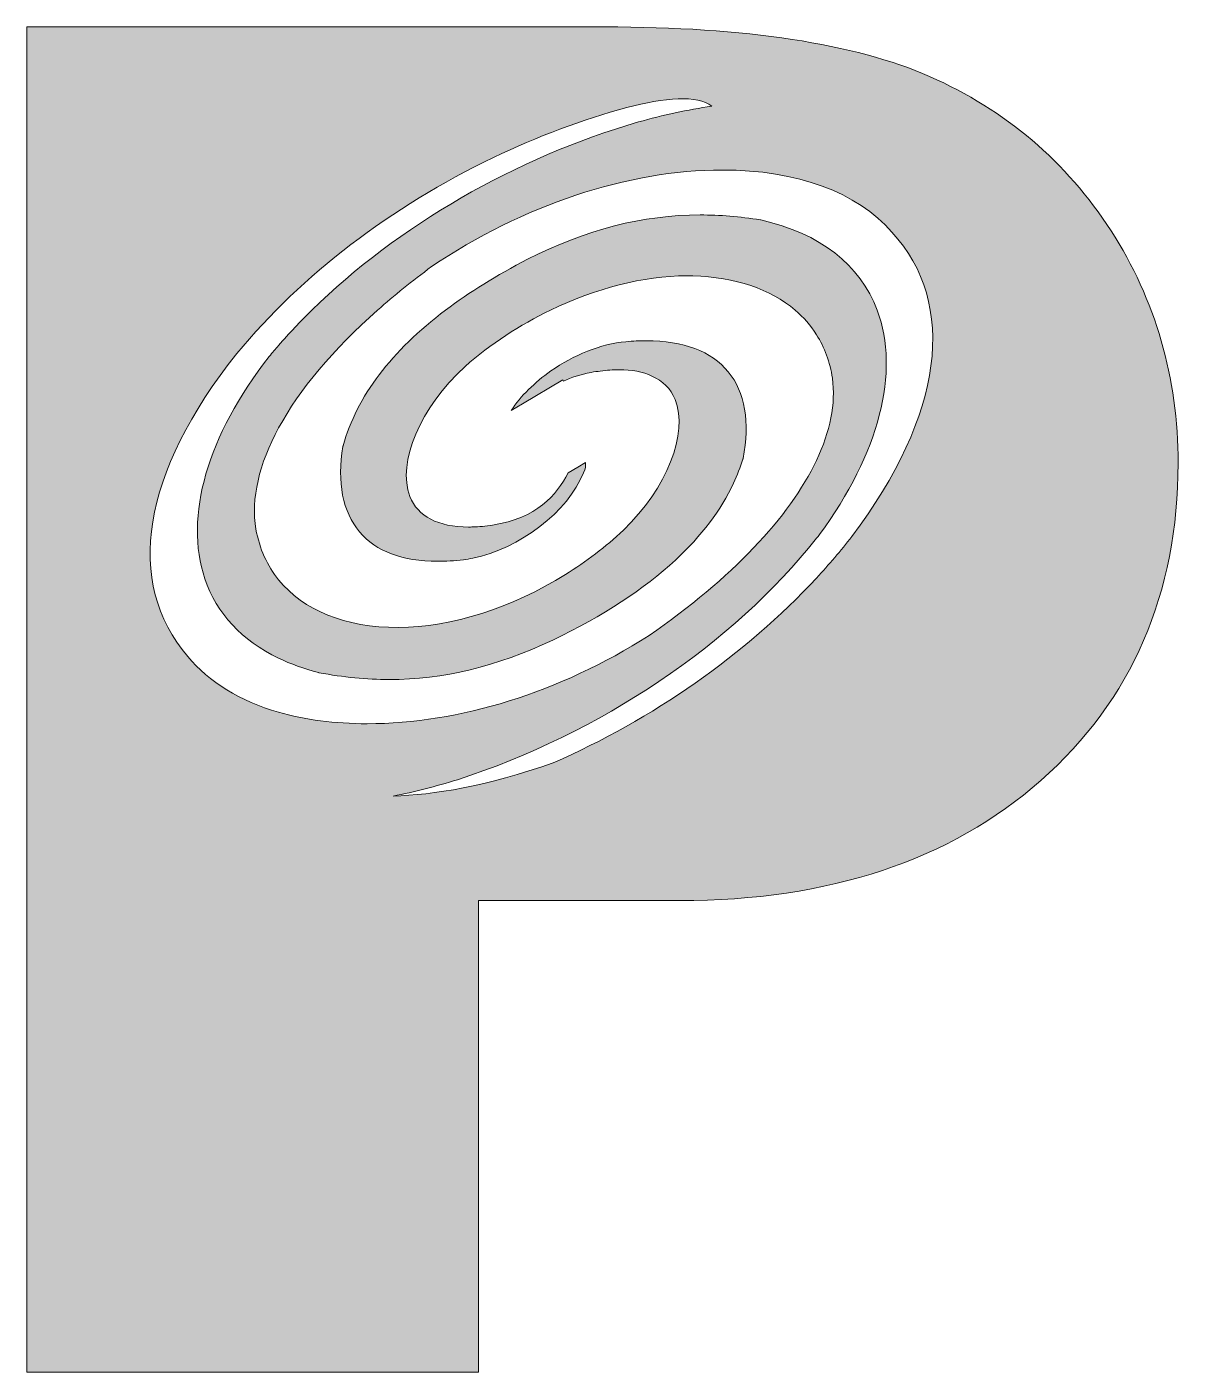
# Model space of a CAD drawing. Header units: millimetres. Extents: x -173 to -28, y -81 to 88.
import ezdxf

# ---------------------------------------------------------------- set-up
doc = ezdxf.new("R2010")
doc.units = ezdxf.units.MM
doc.header["$MEASUREMENT"] = 0
doc.layers.add('Layer 1', color=7, linetype='Continuous', lineweight=0)

msp = doc.modelspace()

# ---------------------------------------------------------------- hatches: boundary and pattern name
at = {"layer": 'Layer 1', "transparency": 33554687}
h = msp.add_hatch(color=7, dxfattribs=at)
h.dxf.hatch_style = 2
edge = h.paths.add_edge_path()
edge.add_spline(control_points=[(-69.25, 23.76), (-70.63, 21.98), (-72.12, 20.24), (-73.68, 18.55), (-82.61, 8.89), (-94.33, 0.79), (-106.73, -4.65), (-115.15, -7.6), (-121.77, -8.68), (-126.81, -8.82), (-124.15, -8.29), (-121.46, -7.61), (-118.76, -6.77), (-100.93, -1.03), (-84.14, 10.28), (-73.68, 23.54), (-73.56, 23.7), (-73.42, 23.85), (-73.3, 24.01), (-65.82, 34.18), (-63.18, 44.44), (-66.05, 52.16), (-68.19, 57.9), (-73.24, 61.82), (-80.65, 63.5), (-80.67, 63.51), (-80.69, 63.51), (-80.71, 63.51), (-83.35, 63.93), (-85.82, 64.13), (-88.28, 64.13), (-95.47, 64.13), (-102.56, 62.31), (-109.94, 58.57), (-113.84, 56.55), (-117.27, 54.42), (-120.24, 52.18), (-127.04, 47.05), (-131.37, 41.36), (-133.12, 35.16), (-133.13, 35.13), (-133.14, 35.1), (-133.14, 35.06), (-133.89, 30.56), (-133.16, 26.86), (-131.04, 24.35), (-128.96, 21.89), (-125.66, 20.65), (-121.25, 20.65), (-120.23, 20.65), (-119.14, 20.72), (-118.01, 20.85), (-117.62, 20.9), (-117.23, 20.96), (-116.84, 21.04), (-111, 22.21), (-104.83, 26.9), (-102.93, 31.77), (-102.69, 32.24), (-102.63, 32.66), (-102.7, 33.05), (-102.7, 33.05), (-103.66, 32.48), (-103.66, 32.48), (-103.66, 32.48), (-104.84, 31.77), (-104.84, 31.77), (-106.35, 28.88), (-108.77, 26.11), (-114.34, 25.18), (-115.22, 25.05), (-116.05, 24.99), (-116.84, 24.97), (-117.01, 24.96), (-117.19, 24.95), (-117.35, 24.95), (-121.19, 24.95), (-123.74, 26.28), (-124.72, 28.8), (-126.37, 33.08), (-123.45, 39.95), (-117.78, 45.11), (-114.61, 47.92), (-110.93, 50.32), (-107.07, 52.18), (-101.42, 54.91), (-95.39, 56.5), (-90, 56.49), (-89.74, 56.49), (-89.47, 56.49), (-89.21, 56.48), (-83.83, 56.33), (-79.43, 54.8), (-76.36, 52.18), (-75.31, 51.28), (-74.41, 50.25), (-73.68, 49.1), (-72.67, 47.49), (-71.99, 45.66), (-71.68, 43.62), (-71.25, 40.44), (-71.96, 36.96), (-73.68, 33.31), (-77.06, 26.2), (-84.33, 18.49), (-94.7, 11.33), (-105.94, 4.19), (-118.52, 0.26), (-130.1, 0.26), (-134.18, 0.26), (-137.91, 0.76), (-141.2, 1.7), (-146.05, 3.1), (-149.95, 5.46), (-152.59, 8.71), (-160.61, 17.97), (-158.36, 31.83), (-146.43, 46.74), (-138.3, 56.62), (-127.17, 65.13), (-114.23, 71.34), (-108.72, 73.98), (-103.07, 76.09), (-97.49, 77.62), (-92.78, 78.81), (-88.61, 79.24), (-86.83, 77.79), (-86.83, 77.79), (-86.83, 77.79), (-86.82, 77.79), (-89.87, 77.33), (-92.94, 76.67), (-96.04, 75.8), (-111.49, 71.33), (-126.28, 62.72), (-137.02, 52.18), (-138.5, 50.74), (-139.89, 49.26), (-141.2, 47.74), (-141.6, 47.29), (-142, 46.84), (-142.38, 46.37), (-150.16, 36.43), (-153.1, 26.26), (-150.46, 18.45), (-148.98, 14.09), (-145.81, 10.7), (-141.2, 8.49), (-139.69, 7.76), (-138.02, 7.16), (-136.2, 6.69), (-136.18, 6.68), (-136.16, 6.68), (-136.14, 6.67), (-133.07, 6.09), (-130.18, 5.81), (-127.32, 5.81), (-120.56, 5.81), (-113.84, 7.43), (-106.78, 10.76), (-100.45, 13.79), (-95.32, 17.15), (-91.38, 20.81), (-88.12, 23.83), (-85.68, 27.06), (-84.09, 30.48), (-83.63, 31.46), (-83.24, 32.46), (-82.92, 33.47), (-82.91, 33.5), (-82.9, 33.54), (-82.89, 33.57), (-82, 38.11), (-82.65, 41.87), (-84.76, 44.44), (-86.89, 47.03), (-90.36, 48.34), (-95.07, 48.34), (-95.88, 48.34), (-96.73, 48.3), (-97.6, 48.22), (-100.78, 47.94), (-104.18, 46.53), (-107.03, 44.54), (-109.06, 43.11), (-110.82, 41.4), (-112.01, 39.57), (-112.01, 39.57), (-110.57, 40.42), (-110.57, 40.42), (-110.57, 40.42), (-105.54, 43.41), (-105.54, 43.41), (-105.54, 43.41), (-105.46, 43.28), (-105.46, 43.28), (-104.46, 43.73), (-103.31, 44.11), (-101.96, 44.37), (-101.57, 44.44), (-101.2, 44.48), (-100.82, 44.53), (-100, 44.63), (-99.21, 44.7), (-98.48, 44.7), (-96.85, 44.7), (-95.47, 44.43), (-94.35, 43.91), (-92.98, 43.29), (-91.98, 42.31), (-91.44, 40.97), (-89.73, 36.74), (-92.46, 29.83), (-97.93, 24.55), (-100.14, 22.47), (-102.6, 20.61), (-105.2, 18.99), (-111.89, 14.84), (-119.49, 12.35), (-126.17, 12.34), (-132.87, 12.34), (-138.11, 14.5), (-141.2, 18.33), (-142.64, 20.1), (-143.61, 22.24), (-144.05, 24.69), (-144.69, 28.51), (-143.67, 32.84), (-141.2, 37.4), (-138.6, 42.18), (-134.39, 47.22), (-128.78, 52.18), (-126.71, 54.02), (-124.44, 55.84), (-122, 57.64), (-110.61, 65.35), (-97.31, 69.77), (-85.52, 69.77), (-76.12, 69.77), (-68.56, 67), (-64.21, 61.96), (-55.92, 52.94), (-57.76, 39.02), (-69.25, 23.76)], knot_values=[0, 0, 0, 0, 1, 1, 1, 2, 2, 2, 3, 3, 3, 4, 4, 4, 5, 5, 5, 6, 6, 6, 7, 7, 7, 8, 8, 8, 9, 9, 9, 10, 10, 10, 11, 11, 11, 12, 12, 12, 13, 13, 13, 14, 14, 14, 15, 15, 15, 16, 16, 16, 17, 17, 17, 18, 18, 18, 19, 19, 19, 20, 20, 20, 21, 21, 21, 22, 22, 22, 23, 23, 23, 24, 24, 24, 25, 25, 25, 26, 26, 26, 27, 27, 27, 28, 28, 28, 29, 29, 29, 30, 30, 30, 31, 31, 31, 32, 32, 32, 33, 33, 33, 34, 34, 34, 35, 35, 35, 36, 36, 36, 37, 37, 37, 38, 38, 38, 39, 39, 39, 40, 40, 40, 41, 41, 41, 42, 42, 42, 43, 43, 43, 44, 44, 44, 45, 45, 45, 46, 46, 46, 47, 47, 47, 48, 48, 48, 49, 49, 49, 50, 50, 50, 51, 51, 51, 52, 52, 52, 53, 53, 53, 54, 54, 54, 55, 55, 55, 56, 56, 56, 57, 57, 57, 58, 58, 58, 59, 59, 59, 60, 60, 60, 61, 61, 61, 62, 62, 62, 63, 63, 63, 64, 64, 64, 65, 65, 65, 66, 66, 66, 67, 67, 67, 68, 68, 68, 69, 69, 69, 70, 70, 70, 71, 71, 71, 72, 72, 72, 73, 73, 73, 74, 74, 74, 75, 75, 75, 76, 76, 76, 77, 77, 77, 78, 78, 78, 79, 79, 79, 80, 80, 80, 81, 81, 81, 81], degree=3, periodic=0)
edge = h.paths.add_edge_path()
edge.add_spline(control_points=[(-36.7, 62.14), (-42.29, 70.8), (-49.95, 77.31), (-59.48, 81.51), (-68.86, 85.64), (-82.57, 87.73), (-100.25, 87.73), (-100.25, 87.73), (-172.8, 87.73), (-172.8, 87.73), (-172.8, 87.73), (-172.8, -81.13), (-172.8, -81.13), (-172.8, -81.13), (-116.12, -81.13), (-116.12, -81.13), (-116.12, -81.13), (-116.12, -21.94), (-116.12, -21.94), (-116.12, -21.94), (-90.82, -21.94), (-90.82, -21.94), (-72.1, -21.94), (-56.86, -16.87), (-45.52, -6.87), (-34.09, 3.23), (-28.29, 16.62), (-28.29, 32.96), (-28.29, 43.68), (-31.12, 53.5), (-36.7, 62.14)], knot_values=[0, 0, 0, 0, 1, 1, 1, 2, 2, 2, 3, 3, 3, 4, 4, 4, 5, 5, 5, 6, 6, 6, 7, 7, 7, 8, 8, 8, 9, 9, 9, 10, 10, 10, 10], degree=3, periodic=0)

# ---------------------------------------------------------------- linework, layer by layer
at = {"layer": 'Layer 1'}
for points, knots in [([(-36.7, 62.14), (-42.29, 70.8), (-49.95, 77.31), (-59.48, 81.51), (-68.86, 85.64), (-82.57, 87.73), (-100.25, 87.73), (-100.25, 87.73), (-172.8, 87.73), (-172.8, 87.73), (-172.8, 87.73), (-172.8, -81.13), (-172.8, -81.13), (-172.8, -81.13), (-116.12, -81.13), (-116.12, -81.13), (-116.12, -81.13), (-116.12, -21.94), (-116.12, -21.94), (-116.12, -21.94), (-90.82, -21.94), (-90.82, -21.94), (-72.1, -21.94), (-56.86, -16.87), (-45.52, -6.87), (-34.09, 3.23), (-28.29, 16.62), (-28.29, 32.96), (-28.29, 43.68), (-31.12, 53.5), (-36.7, 62.14)], [0, 0, 0, 0, 1, 1, 1, 2, 2, 2, 3, 3, 3, 4, 4, 4, 5, 5, 5, 6, 6, 6, 7, 7, 7, 8, 8, 8, 9, 9, 9, 10, 10, 10, 10]), ([(-69.25, 23.76), (-70.63, 21.98), (-72.12, 20.24), (-73.68, 18.55), (-82.61, 8.89), (-94.33, 0.79), (-106.73, -4.65), (-115.15, -7.6), (-121.77, -8.68), (-126.81, -8.82), (-124.15, -8.29), (-121.46, -7.61), (-118.76, -6.77), (-100.93, -1.03), (-84.14, 10.28), (-73.68, 23.54), (-73.56, 23.7), (-73.42, 23.85), (-73.3, 24.01), (-65.82, 34.18), (-63.18, 44.44), (-66.05, 52.16), (-68.19, 57.9), (-73.24, 61.82), (-80.65, 63.5), (-80.67, 63.51), (-80.69, 63.51), (-80.71, 63.51), (-83.35, 63.93), (-85.82, 64.13), (-88.28, 64.13), (-95.47, 64.13), (-102.56, 62.31), (-109.94, 58.57), (-113.84, 56.55), (-117.27, 54.42), (-120.24, 52.18), (-127.04, 47.05), (-131.37, 41.36), (-133.12, 35.16), (-133.13, 35.13), (-133.14, 35.1), (-133.14, 35.06), (-133.89, 30.56), (-133.16, 26.86), (-131.04, 24.35), (-128.96, 21.89), (-125.66, 20.65), (-121.25, 20.65), (-120.23, 20.65), (-119.14, 20.72), (-118.01, 20.85), (-117.62, 20.9), (-117.23, 20.96), (-116.84, 21.04), (-111, 22.21), (-104.83, 26.9), (-102.93, 31.77), (-102.69, 32.24), (-102.63, 32.66), (-102.7, 33.05), (-102.7, 33.05), (-103.66, 32.48), (-103.66, 32.48), (-103.66, 32.48), (-104.84, 31.77), (-104.84, 31.77), (-106.35, 28.88), (-108.77, 26.11), (-114.34, 25.18), (-115.22, 25.05), (-116.05, 24.99), (-116.84, 24.97), (-117.01, 24.96), (-117.19, 24.95), (-117.35, 24.95), (-121.19, 24.95), (-123.74, 26.28), (-124.72, 28.8), (-126.37, 33.08), (-123.45, 39.95), (-117.78, 45.11), (-114.61, 47.92), (-110.93, 50.32), (-107.07, 52.18), (-101.42, 54.91), (-95.39, 56.5), (-90, 56.49), (-89.74, 56.49), (-89.47, 56.49), (-89.21, 56.48), (-83.83, 56.33), (-79.43, 54.8), (-76.36, 52.18), (-75.31, 51.28), (-74.41, 50.25), (-73.68, 49.1), (-72.67, 47.49), (-71.99, 45.66), (-71.68, 43.62), (-71.25, 40.44), (-71.96, 36.96), (-73.68, 33.31), (-77.06, 26.2), (-84.33, 18.49), (-94.7, 11.33), (-105.94, 4.19), (-118.52, 0.26), (-130.1, 0.26), (-134.18, 0.26), (-137.91, 0.76), (-141.2, 1.7), (-146.05, 3.1), (-149.95, 5.46), (-152.59, 8.71), (-160.61, 17.97), (-158.36, 31.83), (-146.43, 46.74), (-138.3, 56.62), (-127.17, 65.13), (-114.23, 71.34), (-108.72, 73.98), (-103.07, 76.09), (-97.49, 77.62), (-92.78, 78.81), (-88.61, 79.24), (-86.83, 77.79), (-86.83, 77.79), (-86.83, 77.79), (-86.82, 77.79), (-89.87, 77.33), (-92.94, 76.67), (-96.04, 75.8), (-111.49, 71.33), (-126.28, 62.72), (-137.02, 52.18), (-138.5, 50.74), (-139.89, 49.26), (-141.2, 47.74), (-141.6, 47.29), (-142, 46.84), (-142.38, 46.37), (-150.16, 36.43), (-153.1, 26.26), (-150.46, 18.45), (-148.98, 14.09), (-145.81, 10.7), (-141.2, 8.49), (-139.69, 7.76), (-138.02, 7.16), (-136.2, 6.69), (-136.18, 6.68), (-136.16, 6.68), (-136.14, 6.67), (-133.07, 6.09), (-130.18, 5.81), (-127.32, 5.81), (-120.56, 5.81), (-113.84, 7.43), (-106.78, 10.76), (-100.45, 13.79), (-95.32, 17.15), (-91.38, 20.81), (-88.12, 23.83), (-85.68, 27.06), (-84.09, 30.48), (-83.63, 31.46), (-83.24, 32.46), (-82.92, 33.47), (-82.91, 33.5), (-82.9, 33.54), (-82.89, 33.57), (-82, 38.11), (-82.65, 41.87), (-84.76, 44.44), (-86.89, 47.03), (-90.36, 48.34), (-95.07, 48.34), (-95.88, 48.34), (-96.73, 48.3), (-97.6, 48.22), (-100.78, 47.94), (-104.18, 46.53), (-107.03, 44.54), (-109.06, 43.11), (-110.82, 41.4), (-112.01, 39.57), (-112.01, 39.57), (-110.57, 40.42), (-110.57, 40.42), (-110.57, 40.42), (-105.54, 43.41), (-105.54, 43.41), (-105.54, 43.41), (-105.46, 43.28), (-105.46, 43.28), (-104.46, 43.73), (-103.31, 44.11), (-101.96, 44.37), (-101.57, 44.44), (-101.2, 44.48), (-100.82, 44.53), (-100, 44.63), (-99.21, 44.7), (-98.48, 44.7), (-96.85, 44.7), (-95.47, 44.43), (-94.35, 43.91), (-92.98, 43.29), (-91.98, 42.31), (-91.44, 40.97), (-89.73, 36.74), (-92.46, 29.83), (-97.93, 24.55), (-100.14, 22.47), (-102.6, 20.61), (-105.2, 18.99), (-111.89, 14.84), (-119.49, 12.35), (-126.17, 12.34), (-132.87, 12.34), (-138.11, 14.5), (-141.2, 18.33), (-142.64, 20.1), (-143.61, 22.24), (-144.05, 24.69), (-144.69, 28.51), (-143.67, 32.84), (-141.2, 37.4), (-138.6, 42.18), (-134.39, 47.22), (-128.78, 52.18), (-126.71, 54.02), (-124.44, 55.84), (-122, 57.64), (-110.61, 65.35), (-97.31, 69.77), (-85.52, 69.77), (-76.12, 69.77), (-68.56, 67), (-64.21, 61.96), (-55.92, 52.94), (-57.76, 39.02), (-69.25, 23.76)], [0, 0, 0, 0, 1, 1, 1, 2, 2, 2, 3, 3, 3, 4, 4, 4, 5, 5, 5, 6, 6, 6, 7, 7, 7, 8, 8, 8, 9, 9, 9, 10, 10, 10, 11, 11, 11, 12, 12, 12, 13, 13, 13, 14, 14, 14, 15, 15, 15, 16, 16, 16, 17, 17, 17, 18, 18, 18, 19, 19, 19, 20, 20, 20, 21, 21, 21, 22, 22, 22, 23, 23, 23, 24, 24, 24, 25, 25, 25, 26, 26, 26, 27, 27, 27, 28, 28, 28, 29, 29, 29, 30, 30, 30, 31, 31, 31, 32, 32, 32, 33, 33, 33, 34, 34, 34, 35, 35, 35, 36, 36, 36, 37, 37, 37, 38, 38, 38, 39, 39, 39, 40, 40, 40, 41, 41, 41, 42, 42, 42, 43, 43, 43, 44, 44, 44, 45, 45, 45, 46, 46, 46, 47, 47, 47, 48, 48, 48, 49, 49, 49, 50, 50, 50, 51, 51, 51, 52, 52, 52, 53, 53, 53, 54, 54, 54, 55, 55, 55, 56, 56, 56, 57, 57, 57, 58, 58, 58, 59, 59, 59, 60, 60, 60, 61, 61, 61, 62, 62, 62, 63, 63, 63, 64, 64, 64, 65, 65, 65, 66, 66, 66, 67, 67, 67, 68, 68, 68, 69, 69, 69, 70, 70, 70, 71, 71, 71, 72, 72, 72, 73, 73, 73, 74, 74, 74, 75, 75, 75, 76, 76, 76, 77, 77, 77, 78, 78, 78, 79, 79, 79, 80, 80, 80, 81, 81, 81, 81])]:
    msp.add_open_spline(points, degree=3, knots=knots, dxfattribs=at)

doc.saveas('drawing.dxf')
